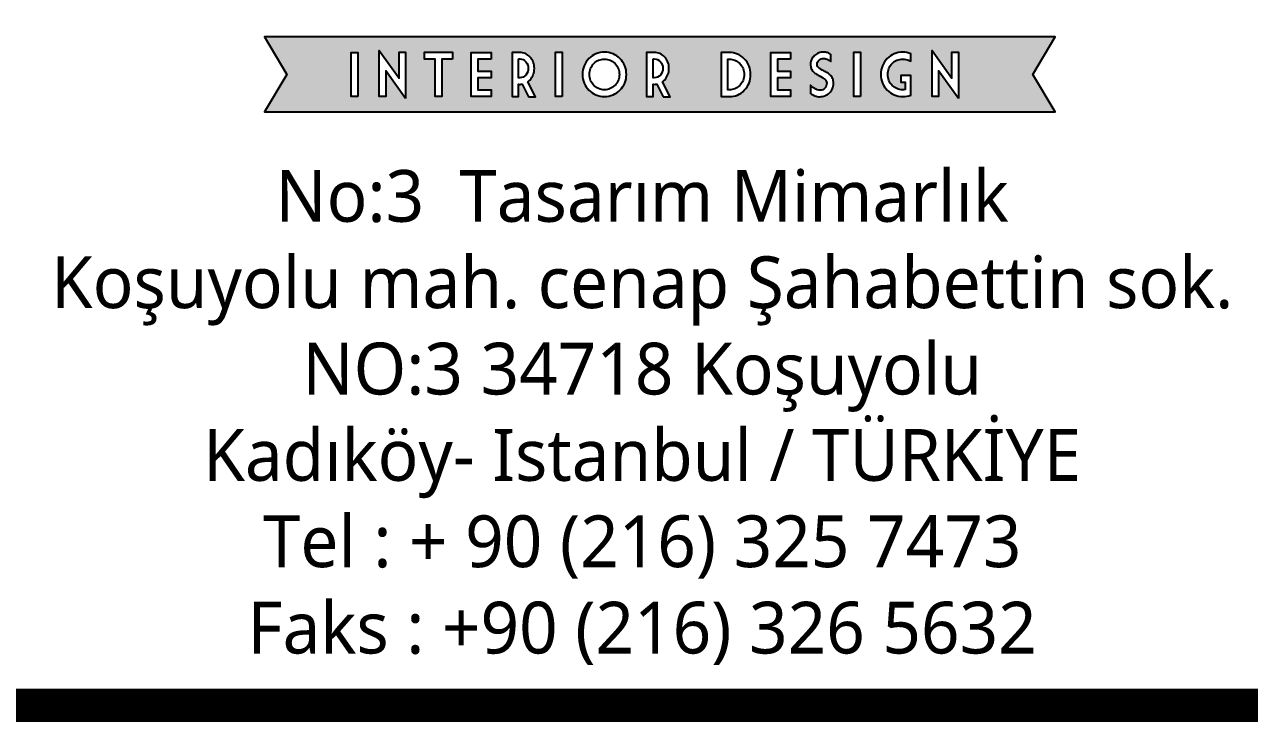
# Model space of a CAD drawing. Header units: millimetres. Extents: x 54215 to 67697, y 23496 to 56611.
# Drawn here: x 60706.3 to 60791.7, y 30974.1 to 31022.2 of the extents above; entities that cross this region are included whole.
import ezdxf

# ---------------------------------------------------------------- set-up
doc = ezdxf.new("R2010")
doc.units = ezdxf.units.MM
doc.layers.add('no3_lejand', color=255, linetype='Continuous', lineweight=13)
doc.styles.get("Standard").update_dxf_attribs({"font": 'arial.ttf'})

msp = doc.modelspace()

# ---------------------------------------------------------------- hatches: boundary and pattern name
at = {"true_color": 0xe74a37}
h = msp.add_hatch(color=13, dxfattribs=at)
h.dxf.hatch_style = 1
h.paths.add_polyline_path([(60767.728, 31021.303), (60733.415, 31021.303), (60723.008, 31021.303), (60724.558, 31018.693), (60723.008, 31016.082), (60733.415, 31016.082), (60767.728, 31016.082), (60778.136, 31016.082), (60776.585, 31018.693), (60778.136, 31021.303)])
h.paths.add_polyline_path([(60729.512, 31017.142), (60729.058, 31017.142), (60729.058, 31020.226), (60729.512, 31020.226)])
h.paths.add_polyline_path([(60732.849, 31017.007), (60731.465, 31018.941), (60731.465, 31017.142), (60731.011, 31017.142), (60731.011, 31020.368), (60732.395, 31018.428), (60732.395, 31020.243), (60732.849, 31020.243)])
h.paths.add_polyline_path([(60736.109, 31019.756), (60735.363, 31019.756), (60735.363, 31017.159), (60734.909, 31017.159), (60734.909, 31019.756), (60734.163, 31019.756), (60734.163, 31020.243), (60736.109, 31020.243)])
h.paths.add_polyline_path([(60738.805, 31019.756), (60737.879, 31019.756), (60737.879, 31018.919), (60738.805, 31018.919), (60738.805, 31018.449), (60737.879, 31018.449), (60737.879, 31017.612), (60738.805, 31017.612), (60738.805, 31017.142), (60737.423, 31017.142), (60737.423, 31020.226), (60738.805, 31020.226)])
edge = h.paths.add_edge_path()
edge.add_spline(control_points=[(60741.726, 31018.544), (60741.726, 31018.544), (60741.726, 31018.544), (60741.528, 31018.325), (60741.477, 31018.271), (60741.426, 31018.224), (60741.372, 31018.183), (60741.372, 31018.183), (60741.913, 31017.138), (60741.913, 31017.138), (60741.913, 31017.138), (60741.426, 31017.138), (60741.426, 31017.138), (60741.426, 31017.138), (60740.977, 31018.014), (60740.977, 31018.014), (60740.921, 31018.004), (60740.864, 31017.999), (60740.806, 31017.999), (60740.78, 31017.999), (60740.753, 31018), (60740.725, 31018.003), (60740.725, 31018.003), (60740.725, 31017.147), (60740.725, 31017.147), (60740.725, 31017.147), (60740.271, 31017.147), (60740.271, 31017.147), (60740.271, 31017.147), (60740.271, 31020.23), (60740.271, 31020.23), (60740.271, 31020.23), (60740.725, 31020.23), (60740.725, 31020.23), (60740.725, 31020.23), (60740.725, 31020.228), (60740.725, 31020.228), (60740.753, 31020.229), (60740.78, 31020.23), (60740.806, 31020.23), (60741.088, 31020.23), (60741.329, 31020.121), (60741.528, 31019.903), (60741.726, 31019.685), (60741.826, 31019.423), (60741.826, 31019.116), (60741.826, 31018.807), (60741.726, 31018.544)], knot_values=[0, 0, 0, 0, 0.00005, 0.0001, 1, 1, 1, 2, 2, 2, 3, 3, 3, 4, 4, 4, 5, 5, 5, 6, 6, 6, 7, 7, 7, 8, 8, 8, 9, 9, 9, 10, 10, 10, 11, 11, 11, 12, 12, 12, 13, 13, 13, 14, 14, 14, 15, 15, 15, 15], degree=3, periodic=0)
h.paths.add_polyline_path([(60743.766, 31017.142), (60743.312, 31017.142), (60743.312, 31020.243), (60743.766, 31020.243)])
edge = h.paths.add_edge_path()
edge.add_spline(control_points=[(60747.659, 31019.934), (60747.659, 31019.934), (60747.659, 31019.934), (60747.798, 31019.794), (60747.937, 31019.655), (60748.047, 31019.49), (60748.127, 31019.299), (60748.207, 31019.108), (60748.248, 31018.906), (60748.248, 31018.692), (60748.248, 31018.478), (60748.207, 31018.276), (60748.127, 31018.088), (60748.047, 31017.9), (60747.937, 31017.737), (60747.798, 31017.597), (60747.659, 31017.457), (60747.496, 31017.347), (60747.311, 31017.265), (60747.126, 31017.183), (60746.928, 31017.142), (60746.716, 31017.142), (60746.502, 31017.142), (60746.303, 31017.183), (60746.118, 31017.265), (60745.933, 31017.347), (60745.77, 31017.457), (60745.632, 31017.597), (60745.492, 31017.737), (60745.383, 31017.9), (60745.302, 31018.088), (60745.222, 31018.276), (60745.182, 31018.478), (60745.182, 31018.692), (60745.182, 31018.906), (60745.222, 31019.108), (60745.302, 31019.299), (60745.383, 31019.49), (60745.492, 31019.655), (60745.632, 31019.794), (60745.77, 31019.934), (60745.933, 31020.044), (60746.118, 31020.125), (60746.303, 31020.206), (60746.502, 31020.247), (60746.716, 31020.247), (60746.928, 31020.247), (60747.126, 31020.206), (60747.311, 31020.125), (60747.496, 31020.044), (60747.659, 31019.934)], knot_values=[0, 0, 0, 0, 0.00005, 0.0001, 1, 1, 1, 2, 2, 2, 3, 3, 3, 4, 4, 4, 5, 5, 5, 6, 6, 6, 7, 7, 7, 8, 8, 8, 9, 9, 9, 10, 10, 10, 11, 11, 11, 12, 12, 12, 13, 13, 13, 14, 14, 14, 15, 15, 15, 16, 16, 16, 16], degree=3, periodic=0)
edge = h.paths.add_edge_path()
edge.add_spline(control_points=[(60751.113, 31018.544), (60751.113, 31018.544), (60751.113, 31018.544), (60750.914, 31018.325), (60750.864, 31018.271), (60750.812, 31018.224), (60750.758, 31018.183), (60750.758, 31018.183), (60751.299, 31017.138), (60751.299, 31017.138), (60751.299, 31017.138), (60750.813, 31017.138), (60750.813, 31017.138), (60750.813, 31017.138), (60750.363, 31018.014), (60750.363, 31018.014), (60750.308, 31018.004), (60750.25, 31017.999), (60750.193, 31017.999), (60750.166, 31017.999), (60750.138, 31018), (60750.112, 31018.003), (60750.112, 31018.003), (60750.112, 31017.147), (60750.112, 31017.147), (60750.112, 31017.147), (60749.657, 31017.147), (60749.657, 31017.147), (60749.657, 31017.147), (60749.657, 31020.23), (60749.657, 31020.23), (60749.657, 31020.23), (60750.112, 31020.23), (60750.112, 31020.23), (60750.112, 31020.23), (60750.112, 31020.228), (60750.112, 31020.228), (60750.138, 31020.229), (60750.166, 31020.23), (60750.193, 31020.23), (60750.475, 31020.23), (60750.716, 31020.121), (60750.914, 31019.903), (60751.113, 31019.685), (60751.212, 31019.423), (60751.212, 31019.116), (60751.212, 31018.807), (60751.113, 31018.544)], knot_values=[0, 0, 0, 0, 0.00005, 0.0001, 1, 1, 1, 2, 2, 2, 3, 3, 3, 4, 4, 4, 5, 5, 5, 6, 6, 6, 7, 7, 7, 8, 8, 8, 9, 9, 9, 10, 10, 10, 11, 11, 11, 12, 12, 12, 13, 13, 13, 14, 14, 14, 15, 15, 15, 15], degree=3, periodic=0)
edge = h.paths.add_edge_path()
edge.add_spline(control_points=[(60755.413, 31020.226), (60755.413, 31020.226), (60755.413, 31020.226), (60755.413, 31020.226), (60755.825, 31020.226), (60756.176, 31020.075), (60756.467, 31019.775), (60756.759, 31019.474), (60756.905, 31019.11), (60756.905, 31018.684), (60756.905, 31018.259), (60756.759, 31017.897), (60756.467, 31017.595), (60756.176, 31017.293), (60755.825, 31017.142), (60755.413, 31017.142), (60755.413, 31017.142), (60754.864, 31017.142), (60754.864, 31017.142), (60754.864, 31017.142), (60754.864, 31020.226), (60754.864, 31020.226), (60754.864, 31020.226), (60755.413, 31020.226)], knot_values=[0, 0, 0, 0, 0.00005, 0.0001, 1, 1, 1, 2, 2, 2, 3, 3, 3, 4, 4, 4, 5, 5, 5, 6, 6, 6, 7, 7, 7, 7], degree=3, periodic=0)
h.paths.add_polyline_path([(60759.697, 31019.756), (60758.771, 31019.756), (60758.771, 31018.919), (60759.697, 31018.919), (60759.697, 31018.449), (60758.771, 31018.449), (60758.771, 31017.612), (60759.697, 31017.612), (60759.697, 31017.142), (60758.315, 31017.142), (60758.315, 31020.226), (60759.697, 31020.226)])
edge = h.paths.add_edge_path()
edge.add_spline(control_points=[(60762.402, 31018.71), (60762.402, 31018.71), (60762.402, 31018.71), (60762.468, 31018.646), (60762.534, 31018.582), (60762.588, 31018.501), (60762.628, 31018.404), (60762.669, 31018.306), (60762.691, 31018.19), (60762.693, 31018.056), (60762.693, 31017.933), (60762.669, 31017.816), (60762.618, 31017.705), (60762.568, 31017.594), (60762.499, 31017.496), (60762.41, 31017.411), (60762.321, 31017.326), (60762.218, 31017.258), (60762.103, 31017.21), (60761.987, 31017.162), (60761.866, 31017.138), (60761.741, 31017.138), (60761.611, 31017.138), (60761.497, 31017.155), (60761.397, 31017.189), (60761.298, 31017.222), (60761.192, 31017.282), (60761.078, 31017.369), (60761.078, 31017.369), (60761.078, 31017.945), (60761.078, 31017.945), (60761.149, 31017.868), (60761.202, 31017.816), (60761.241, 31017.789), (60761.279, 31017.761), (60761.325, 31017.732), (60761.38, 31017.702), (60761.434, 31017.671), (60761.494, 31017.645), (60761.56, 31017.624), (60761.627, 31017.603), (60761.692, 31017.593), (60761.757, 31017.593), (60761.891, 31017.593), (60762, 31017.641), (60762.086, 31017.737), (60762.172, 31017.832), (60762.215, 31017.945), (60762.215, 31018.077), (60762.215, 31018.184), (60762.179, 31018.271), (60762.106, 31018.339), (60762.033, 31018.406), (60761.913, 31018.482), (60761.747, 31018.569), (60761.647, 31018.622), (60761.563, 31018.671), (60761.494, 31018.713), (60761.424, 31018.757), (60761.359, 31018.81), (60761.294, 31018.875), (60761.232, 31018.939), (60761.181, 31019.015), (60761.141, 31019.104), (60761.101, 31019.192), (60761.082, 31019.297), (60761.082, 31019.417), (60761.088, 31019.535), (60761.115, 31019.643), (60761.165, 31019.745), (60761.215, 31019.846), (60761.283, 31019.935), (60761.368, 31020.011), (60761.453, 31020.087), (60761.55, 31020.146), (60761.659, 31020.188), (60761.767, 31020.23), (60761.882, 31020.251), (60762.002, 31020.251), (60762.093, 31020.248), (60762.175, 31020.235), (60762.249, 31020.212), (60762.323, 31020.189), (60762.408, 31020.148), (60762.503, 31020.088), (60762.503, 31020.088), (60762.503, 31019.604), (60762.503, 31019.604), (60762.446, 31019.642), (60762.407, 31019.667), (60762.386, 31019.676), (60762.365, 31019.685), (60762.336, 31019.701), (60762.297, 31019.722), (60762.258, 31019.744), (60762.214, 31019.762), (60762.163, 31019.778), (60762.112, 31019.793), (60762.059, 31019.801), (60762.002, 31019.801), (60761.875, 31019.799), (60761.768, 31019.758), (60761.68, 31019.676), (60761.592, 31019.594), (60761.548, 31019.499), (60761.548, 31019.392), (60761.551, 31019.29), (60761.588, 31019.209), (60761.659, 31019.148), (60761.73, 31019.087), (60761.844, 31019.019), (60762.002, 31018.943), (60762.111, 31018.891), (60762.198, 31018.843), (60762.266, 31018.804), (60762.334, 31018.763), (60762.402, 31018.71)], knot_values=[0, 0, 0, 0, 0.00005, 0.0001, 1, 1, 1, 2, 2, 2, 3, 3, 3, 4, 4, 4, 5, 5, 5, 6, 6, 6, 7, 7, 7, 8, 8, 8, 9, 9, 9, 10, 10, 10, 11, 11, 11, 12, 12, 12, 13, 13, 13, 14, 14, 14, 15, 15, 15, 16, 16, 16, 17, 17, 17, 18, 18, 18, 19, 19, 19, 20, 20, 20, 21, 21, 21, 22, 22, 22, 23, 23, 23, 24, 24, 24, 25, 25, 25, 26, 26, 26, 27, 27, 27, 28, 28, 28, 29, 29, 29, 30, 30, 30, 31, 31, 31, 32, 32, 32, 33, 33, 33, 34, 34, 34, 35, 35, 35, 36, 36, 36, 37, 37, 37, 38, 38, 38, 38], degree=3, periodic=0)
h.paths.add_polyline_path([(60764.563, 31017.142), (60764.109, 31017.142), (60764.109, 31020.243), (60764.563, 31020.243)])
edge = h.paths.add_edge_path()
edge.add_spline(control_points=[(60766.73, 31020.044), (60766.73, 31020.044), (60766.73, 31020.044), (60766.915, 31020.125), (60767.1, 31020.206), (60767.3, 31020.247), (60767.513, 31020.247), (60767.713, 31020.247), (60767.901, 31020.211), (60768.077, 31020.14), (60768.077, 31020.14), (60768.077, 31019.598), (60768.077, 31019.598), (60768.026, 31019.63), (60767.974, 31019.658), (60767.918, 31019.681), (60767.791, 31019.735), (60767.656, 31019.763), (60767.513, 31019.763), (60767.368, 31019.763), (60767.233, 31019.735), (60767.105, 31019.681), (60766.979, 31019.627), (60766.868, 31019.551), (60766.773, 31019.454), (60766.679, 31019.357), (60766.604, 31019.243), (60766.55, 31019.112), (60766.496, 31018.982), (60766.469, 31018.842), (60766.469, 31018.692), (60766.469, 31018.543), (60766.496, 31018.403), (60766.55, 31018.273), (60766.604, 31018.142), (60766.679, 31018.028), (60766.773, 31017.931), (60766.868, 31017.834), (60766.979, 31017.758), (60767.105, 31017.703), (60767.233, 31017.648), (60767.368, 31017.62), (60767.513, 31017.62), (60767.572, 31017.62), (60767.63, 31017.625), (60767.687, 31017.635), (60767.687, 31017.635), (60767.687, 31018.148), (60767.687, 31018.148), (60767.687, 31018.148), (60767.373, 31018.148), (60767.373, 31018.148), (60767.373, 31018.148), (60767.373, 31018.617), (60767.373, 31018.617), (60767.373, 31018.617), (60768.077, 31018.617), (60768.077, 31018.617), (60768.077, 31018.617), (60768.077, 31017.251), (60768.077, 31017.251), (60767.901, 31017.179), (60767.713, 31017.142), (60767.513, 31017.142), (60767.3, 31017.142), (60767.1, 31017.183), (60766.915, 31017.265), (60766.73, 31017.347), (60766.568, 31017.457), (60766.429, 31017.597), (60766.29, 31017.737), (60766.18, 31017.9), (60766.1, 31018.088), (60766.02, 31018.276), (60765.979, 31018.478), (60765.979, 31018.692), (60765.979, 31018.906), (60766.02, 31019.108), (60766.1, 31019.299), (60766.18, 31019.49), (60766.29, 31019.655), (60766.429, 31019.794), (60766.568, 31019.934), (60766.73, 31020.044)], knot_values=[0, 0, 0, 0, 0.00005, 0.0001, 1, 1, 1, 2, 2, 2, 3, 3, 3, 4, 4, 4, 5, 5, 5, 6, 6, 6, 7, 7, 7, 8, 8, 8, 9, 9, 9, 10, 10, 10, 11, 11, 11, 12, 12, 12, 13, 13, 13, 14, 14, 14, 15, 15, 15, 16, 16, 16, 17, 17, 17, 18, 18, 18, 19, 19, 19, 20, 20, 20, 21, 21, 21, 22, 22, 22, 23, 23, 23, 24, 24, 24, 25, 25, 25, 26, 26, 26, 27, 27, 27, 27], degree=3, periodic=0)
h.paths.add_polyline_path([(60771.404, 31017.007), (60770.021, 31018.941), (60770.021, 31017.142), (60769.566, 31017.142), (60769.566, 31020.368), (60770.951, 31018.428), (60770.951, 31020.243), (60771.404, 31020.243)])

# ---------------------------------------------------------------- linework, layer by layer
at = {"color": 13, "true_color": 0xe74a37}
for points in [[(60767.728, 31021.303), (60733.415, 31021.303), (60723.008, 31021.303), (60724.558, 31018.693), (60723.008, 31016.082), (60733.415, 31016.082), (60767.728, 31016.082), (60778.136, 31016.082), (60776.585, 31018.693), (60778.136, 31021.303), (60767.728, 31021.303)], [(60729.512, 31017.142), (60729.058, 31017.142), (60729.058, 31020.226), (60729.512, 31020.226), (60729.512, 31017.142)], [(60732.849, 31017.007), (60731.465, 31018.941), (60731.465, 31017.142), (60731.011, 31017.142), (60731.011, 31020.368), (60732.395, 31018.428), (60732.395, 31020.243), (60732.849, 31020.243), (60732.849, 31017.007)], [(60736.109, 31019.756), (60735.363, 31019.756), (60735.363, 31017.159), (60734.909, 31017.159), (60734.909, 31019.756), (60734.163, 31019.756), (60734.163, 31020.243), (60736.109, 31020.243), (60736.109, 31019.756)], [(60738.805, 31019.756), (60737.879, 31019.756), (60737.879, 31018.919), (60738.805, 31018.919), (60738.805, 31018.449), (60737.879, 31018.449), (60737.879, 31017.612), (60738.805, 31017.612), (60738.805, 31017.142), (60737.423, 31017.142), (60737.423, 31020.226), (60738.805, 31020.226), (60738.805, 31019.756)], [(60743.766, 31017.142), (60743.312, 31017.142), (60743.312, 31020.243), (60743.766, 31020.243), (60743.766, 31017.142)], [(60759.697, 31019.756), (60758.771, 31019.756), (60758.771, 31018.919), (60759.697, 31018.919), (60759.697, 31018.449), (60758.771, 31018.449), (60758.771, 31017.612), (60759.697, 31017.612), (60759.697, 31017.142), (60758.315, 31017.142), (60758.315, 31020.226), (60759.697, 31020.226), (60759.697, 31019.756)], [(60764.563, 31017.142), (60764.109, 31017.142), (60764.109, 31020.243), (60764.563, 31020.243), (60764.563, 31017.142)], [(60771.404, 31017.007), (60770.021, 31018.941), (60770.021, 31017.142), (60769.566, 31017.142), (60769.566, 31020.368), (60770.951, 31018.428), (60770.951, 31020.243), (60771.404, 31020.243), (60771.404, 31017.007)]]:
    msp.add_lwpolyline(points, dxfattribs=at)
for points, knots in [([(60741.426, 31017.138), (60741.426, 31017.138), (60740.977, 31018.014), (60740.977, 31018.014), (60740.921, 31018.004), (60740.864, 31017.999), (60740.806, 31017.999), (60740.78, 31017.999), (60740.753, 31018), (60740.725, 31018.003), (60740.725, 31018.003), (60740.725, 31017.147), (60740.725, 31017.147), (60740.725, 31017.147), (60740.271, 31017.147), (60740.271, 31017.147), (60740.271, 31017.147), (60740.271, 31020.23), (60740.271, 31020.23), (60740.271, 31020.23), (60740.725, 31020.23), (60740.725, 31020.23), (60740.725, 31020.23), (60740.725, 31020.228), (60740.725, 31020.228), (60740.753, 31020.229), (60740.78, 31020.23), (60740.806, 31020.23), (60741.088, 31020.23), (60741.329, 31020.121), (60741.528, 31019.903), (60741.726, 31019.685), (60741.826, 31019.423), (60741.826, 31019.116), (60741.826, 31018.807), (60741.726, 31018.544), (60741.528, 31018.325), (60741.477, 31018.271), (60741.426, 31018.224), (60741.372, 31018.183), (60741.372, 31018.183), (60741.913, 31017.138), (60741.913, 31017.138), (60741.913, 31017.138), (60741.426, 31017.138), (60741.426, 31017.138)], [0, 0, 0, 0, 1, 1, 1, 2, 2, 2, 3, 3, 3, 4, 4, 4, 5, 5, 5, 6, 6, 6, 7, 7, 7, 8, 8, 8, 9, 9, 9, 10, 10, 10, 11, 11, 11, 12, 12, 12, 13, 13, 13, 14, 14, 14, 15, 15, 15, 15]), ([(60748.127, 31018.088), (60748.047, 31017.9), (60747.937, 31017.737), (60747.798, 31017.597), (60747.659, 31017.457), (60747.496, 31017.347), (60747.311, 31017.265), (60747.126, 31017.183), (60746.928, 31017.142), (60746.716, 31017.142), (60746.502, 31017.142), (60746.303, 31017.183), (60746.118, 31017.265), (60745.933, 31017.347), (60745.77, 31017.457), (60745.632, 31017.597), (60745.492, 31017.737), (60745.383, 31017.9), (60745.302, 31018.088), (60745.222, 31018.276), (60745.182, 31018.478), (60745.182, 31018.692), (60745.182, 31018.906), (60745.222, 31019.108), (60745.302, 31019.299), (60745.383, 31019.49), (60745.492, 31019.655), (60745.632, 31019.794), (60745.77, 31019.934), (60745.933, 31020.044), (60746.118, 31020.125), (60746.303, 31020.206), (60746.502, 31020.247), (60746.716, 31020.247), (60746.928, 31020.247), (60747.126, 31020.206), (60747.311, 31020.125), (60747.496, 31020.044), (60747.659, 31019.934), (60747.798, 31019.794), (60747.937, 31019.655), (60748.047, 31019.49), (60748.127, 31019.299), (60748.207, 31019.108), (60748.248, 31018.906), (60748.248, 31018.692), (60748.248, 31018.478), (60748.207, 31018.276), (60748.127, 31018.088)], [0, 0, 0, 0, 1, 1, 1, 2, 2, 2, 3, 3, 3, 4, 4, 4, 5, 5, 5, 6, 6, 6, 7, 7, 7, 8, 8, 8, 9, 9, 9, 10, 10, 10, 11, 11, 11, 12, 12, 12, 13, 13, 13, 14, 14, 14, 15, 15, 15, 16, 16, 16, 16]), ([(60750.813, 31017.138), (60750.813, 31017.138), (60750.363, 31018.014), (60750.363, 31018.014), (60750.308, 31018.004), (60750.25, 31017.999), (60750.193, 31017.999), (60750.166, 31017.999), (60750.138, 31018), (60750.112, 31018.003), (60750.112, 31018.003), (60750.112, 31017.147), (60750.112, 31017.147), (60750.112, 31017.147), (60749.657, 31017.147), (60749.657, 31017.147), (60749.657, 31017.147), (60749.657, 31020.23), (60749.657, 31020.23), (60749.657, 31020.23), (60750.112, 31020.23), (60750.112, 31020.23), (60750.112, 31020.23), (60750.112, 31020.228), (60750.112, 31020.228), (60750.138, 31020.229), (60750.166, 31020.23), (60750.193, 31020.23), (60750.475, 31020.23), (60750.716, 31020.121), (60750.914, 31019.903), (60751.113, 31019.685), (60751.212, 31019.423), (60751.212, 31019.116), (60751.212, 31018.807), (60751.113, 31018.544), (60750.914, 31018.325), (60750.864, 31018.271), (60750.812, 31018.224), (60750.758, 31018.183), (60750.758, 31018.183), (60751.299, 31017.138), (60751.299, 31017.138), (60751.299, 31017.138), (60750.813, 31017.138), (60750.813, 31017.138)], [0, 0, 0, 0, 1, 1, 1, 2, 2, 2, 3, 3, 3, 4, 4, 4, 5, 5, 5, 6, 6, 6, 7, 7, 7, 8, 8, 8, 9, 9, 9, 10, 10, 10, 11, 11, 11, 12, 12, 12, 13, 13, 13, 14, 14, 14, 15, 15, 15, 15]), ([(60756.467, 31017.595), (60756.176, 31017.293), (60755.825, 31017.142), (60755.413, 31017.142), (60755.413, 31017.142), (60754.864, 31017.142), (60754.864, 31017.142), (60754.864, 31017.142), (60754.864, 31020.226), (60754.864, 31020.226), (60754.864, 31020.226), (60755.413, 31020.226), (60755.413, 31020.226), (60755.825, 31020.226), (60756.176, 31020.075), (60756.467, 31019.775), (60756.759, 31019.474), (60756.905, 31019.11), (60756.905, 31018.684), (60756.905, 31018.259), (60756.759, 31017.897), (60756.467, 31017.595)], [0, 0, 0, 0, 1, 1, 1, 2, 2, 2, 3, 3, 3, 4, 4, 4, 5, 5, 5, 6, 6, 6, 7, 7, 7, 7]), ([(60762.618, 31017.705), (60762.568, 31017.594), (60762.499, 31017.496), (60762.41, 31017.411), (60762.321, 31017.326), (60762.218, 31017.258), (60762.103, 31017.21), (60761.987, 31017.162), (60761.866, 31017.138), (60761.741, 31017.138), (60761.611, 31017.138), (60761.497, 31017.155), (60761.397, 31017.189), (60761.298, 31017.222), (60761.192, 31017.282), (60761.078, 31017.369), (60761.078, 31017.369), (60761.078, 31017.945), (60761.078, 31017.945), (60761.149, 31017.868), (60761.202, 31017.816), (60761.241, 31017.789), (60761.279, 31017.761), (60761.325, 31017.732), (60761.38, 31017.702), (60761.434, 31017.671), (60761.494, 31017.645), (60761.56, 31017.624), (60761.627, 31017.603), (60761.692, 31017.593), (60761.757, 31017.593), (60761.891, 31017.593), (60762, 31017.641), (60762.086, 31017.737), (60762.172, 31017.832), (60762.215, 31017.945), (60762.215, 31018.077), (60762.215, 31018.184), (60762.179, 31018.271), (60762.106, 31018.339), (60762.033, 31018.406), (60761.913, 31018.482), (60761.747, 31018.569), (60761.647, 31018.622), (60761.563, 31018.671), (60761.494, 31018.713), (60761.424, 31018.757), (60761.359, 31018.81), (60761.294, 31018.875), (60761.232, 31018.939), (60761.181, 31019.015), (60761.141, 31019.104), (60761.101, 31019.192), (60761.082, 31019.297), (60761.082, 31019.417), (60761.088, 31019.535), (60761.115, 31019.643), (60761.165, 31019.745), (60761.215, 31019.846), (60761.283, 31019.935), (60761.368, 31020.011), (60761.453, 31020.087), (60761.55, 31020.146), (60761.659, 31020.188), (60761.767, 31020.23), (60761.882, 31020.251), (60762.002, 31020.251), (60762.093, 31020.248), (60762.175, 31020.235), (60762.249, 31020.212), (60762.323, 31020.189), (60762.408, 31020.148), (60762.503, 31020.088), (60762.503, 31020.088), (60762.503, 31019.604), (60762.503, 31019.604), (60762.446, 31019.642), (60762.407, 31019.667), (60762.386, 31019.676), (60762.365, 31019.685), (60762.336, 31019.701), (60762.297, 31019.722), (60762.258, 31019.744), (60762.214, 31019.762), (60762.163, 31019.778), (60762.112, 31019.793), (60762.059, 31019.801), (60762.002, 31019.801), (60761.875, 31019.799), (60761.768, 31019.758), (60761.68, 31019.676), (60761.592, 31019.594), (60761.548, 31019.499), (60761.548, 31019.392), (60761.551, 31019.29), (60761.588, 31019.209), (60761.659, 31019.148), (60761.73, 31019.087), (60761.844, 31019.019), (60762.002, 31018.943), (60762.111, 31018.891), (60762.198, 31018.843), (60762.266, 31018.804), (60762.334, 31018.763), (60762.402, 31018.71), (60762.468, 31018.646), (60762.534, 31018.582), (60762.588, 31018.501), (60762.628, 31018.404), (60762.669, 31018.306), (60762.691, 31018.19), (60762.693, 31018.056), (60762.693, 31017.933), (60762.669, 31017.816), (60762.618, 31017.705)], [0, 0, 0, 0, 1, 1, 1, 2, 2, 2, 3, 3, 3, 4, 4, 4, 5, 5, 5, 6, 6, 6, 7, 7, 7, 8, 8, 8, 9, 9, 9, 10, 10, 10, 11, 11, 11, 12, 12, 12, 13, 13, 13, 14, 14, 14, 15, 15, 15, 16, 16, 16, 17, 17, 17, 18, 18, 18, 19, 19, 19, 20, 20, 20, 21, 21, 21, 22, 22, 22, 23, 23, 23, 24, 24, 24, 25, 25, 25, 26, 26, 26, 27, 27, 27, 28, 28, 28, 29, 29, 29, 30, 30, 30, 31, 31, 31, 32, 32, 32, 33, 33, 33, 34, 34, 34, 35, 35, 35, 36, 36, 36, 37, 37, 37, 38, 38, 38, 38]), ([(60768.077, 31019.598), (60768.026, 31019.63), (60767.974, 31019.658), (60767.918, 31019.681), (60767.791, 31019.735), (60767.656, 31019.763), (60767.513, 31019.763), (60767.368, 31019.763), (60767.233, 31019.735), (60767.105, 31019.681), (60766.979, 31019.627), (60766.868, 31019.551), (60766.773, 31019.454), (60766.679, 31019.357), (60766.604, 31019.243), (60766.55, 31019.112), (60766.496, 31018.982), (60766.469, 31018.842), (60766.469, 31018.692), (60766.469, 31018.543), (60766.496, 31018.403), (60766.55, 31018.273), (60766.604, 31018.142), (60766.679, 31018.028), (60766.773, 31017.931), (60766.868, 31017.834), (60766.979, 31017.758), (60767.105, 31017.703), (60767.233, 31017.648), (60767.368, 31017.62), (60767.513, 31017.62), (60767.572, 31017.62), (60767.63, 31017.625), (60767.687, 31017.635), (60767.687, 31017.635), (60767.687, 31018.148), (60767.687, 31018.148), (60767.687, 31018.148), (60767.373, 31018.148), (60767.373, 31018.148), (60767.373, 31018.148), (60767.373, 31018.617), (60767.373, 31018.617), (60767.373, 31018.617), (60768.077, 31018.617), (60768.077, 31018.617), (60768.077, 31018.617), (60768.077, 31017.251), (60768.077, 31017.251), (60767.901, 31017.179), (60767.713, 31017.142), (60767.513, 31017.142), (60767.3, 31017.142), (60767.1, 31017.183), (60766.915, 31017.265), (60766.73, 31017.347), (60766.568, 31017.457), (60766.429, 31017.597), (60766.29, 31017.737), (60766.18, 31017.9), (60766.1, 31018.088), (60766.02, 31018.276), (60765.979, 31018.478), (60765.979, 31018.692), (60765.979, 31018.906), (60766.02, 31019.108), (60766.1, 31019.299), (60766.18, 31019.49), (60766.29, 31019.655), (60766.429, 31019.794), (60766.568, 31019.934), (60766.73, 31020.044), (60766.915, 31020.125), (60767.1, 31020.206), (60767.3, 31020.247), (60767.513, 31020.247), (60767.713, 31020.247), (60767.901, 31020.211), (60768.077, 31020.14), (60768.077, 31020.14), (60768.077, 31019.598), (60768.077, 31019.598)], [0, 0, 0, 0, 1, 1, 1, 2, 2, 2, 3, 3, 3, 4, 4, 4, 5, 5, 5, 6, 6, 6, 7, 7, 7, 8, 8, 8, 9, 9, 9, 10, 10, 10, 11, 11, 11, 12, 12, 12, 13, 13, 13, 14, 14, 14, 15, 15, 15, 16, 16, 16, 17, 17, 17, 18, 18, 18, 19, 19, 19, 20, 20, 20, 21, 21, 21, 22, 22, 22, 23, 23, 23, 24, 24, 24, 25, 25, 25, 26, 26, 26, 27, 27, 27, 27]), ([(60741.231, 31019.58), (60741.114, 31019.707), (60740.972, 31019.771), (60740.806, 31019.771), (60740.78, 31019.771), (60740.753, 31019.77), (60740.725, 31019.767), (60740.725, 31019.767), (60740.725, 31018.464), (60740.725, 31018.464), (60740.75, 31018.46), (60740.778, 31018.458), (60740.806, 31018.458), (60740.972, 31018.458), (60741.114, 31018.522), (60741.231, 31018.651), (60741.348, 31018.78), (60741.406, 31018.934), (60741.406, 31019.116), (60741.406, 31019.297), (60741.348, 31019.452), (60741.231, 31019.58)], [0, 0, 0, 0, 1, 1, 1, 2, 2, 2, 3, 3, 3, 4, 4, 4, 5, 5, 5, 6, 6, 6, 7, 7, 7, 7]), ([(60747.452, 31019.454), (60747.358, 31019.551), (60747.248, 31019.627), (60747.121, 31019.681), (60746.994, 31019.735), (60746.859, 31019.763), (60746.716, 31019.763), (60746.571, 31019.763), (60746.435, 31019.735), (60746.308, 31019.681), (60746.181, 31019.627), (60746.071, 31019.551), (60745.976, 31019.454), (60745.881, 31019.357), (60745.807, 31019.243), (60745.753, 31019.112), (60745.699, 31018.982), (60745.672, 31018.842), (60745.672, 31018.692), (60745.672, 31018.543), (60745.699, 31018.403), (60745.753, 31018.273), (60745.807, 31018.142), (60745.881, 31018.028), (60745.976, 31017.931), (60746.071, 31017.834), (60746.181, 31017.758), (60746.308, 31017.703), (60746.435, 31017.648), (60746.571, 31017.62), (60746.716, 31017.62), (60746.859, 31017.62), (60746.994, 31017.648), (60747.121, 31017.703), (60747.248, 31017.758), (60747.358, 31017.834), (60747.452, 31017.931), (60747.546, 31018.028), (60747.619, 31018.142), (60747.674, 31018.273), (60747.728, 31018.403), (60747.755, 31018.543), (60747.755, 31018.692), (60747.755, 31018.842), (60747.728, 31018.982), (60747.674, 31019.112), (60747.619, 31019.243), (60747.546, 31019.357), (60747.452, 31019.454)], [0, 0, 0, 0, 1, 1, 1, 2, 2, 2, 3, 3, 3, 4, 4, 4, 5, 5, 5, 6, 6, 6, 7, 7, 7, 8, 8, 8, 9, 9, 9, 10, 10, 10, 11, 11, 11, 12, 12, 12, 13, 13, 13, 14, 14, 14, 15, 15, 15, 16, 16, 16, 16]), ([(60750.617, 31019.58), (60750.5, 31019.707), (60750.359, 31019.771), (60750.193, 31019.771), (60750.166, 31019.771), (60750.138, 31019.77), (60750.112, 31019.767), (60750.112, 31019.767), (60750.112, 31018.464), (60750.112, 31018.464), (60750.137, 31018.46), (60750.164, 31018.458), (60750.193, 31018.458), (60750.359, 31018.458), (60750.5, 31018.522), (60750.617, 31018.651), (60750.734, 31018.78), (60750.792, 31018.934), (60750.792, 31019.116), (60750.792, 31019.297), (60750.734, 31019.452), (60750.617, 31019.58)], [0, 0, 0, 0, 1, 1, 1, 2, 2, 2, 3, 3, 3, 4, 4, 4, 5, 5, 5, 6, 6, 6, 7, 7, 7, 7]), ([(60755.413, 31019.759), (60755.413, 31019.759), (60755.318, 31019.759), (60755.318, 31019.759), (60755.318, 31019.759), (60755.318, 31017.612), (60755.318, 31017.612), (60755.318, 31017.612), (60755.413, 31017.612), (60755.413, 31017.612), (60755.699, 31017.612), (60755.944, 31017.716), (60756.148, 31017.926), (60756.351, 31018.135), (60756.453, 31018.388), (60756.453, 31018.684), (60756.453, 31018.981), (60756.351, 31019.235), (60756.148, 31019.445), (60755.944, 31019.654), (60755.699, 31019.759), (60755.413, 31019.759)], [0, 0, 0, 0, 1, 1, 1, 2, 2, 2, 3, 3, 3, 4, 4, 4, 5, 5, 5, 6, 6, 6, 7, 7, 7, 7])]:
    msp.add_open_spline(points, degree=3, knots=knots, dxfattribs=at)
at = {"layer": 'no3_lejand', "color": 1, "const_width": 7.466}
msp.add_lwpolyline([(60836.991, 30823.333), (58588.765, 30823.333), (58588.765, 31403.333), (60836.991, 31403.333), (60836.991, 31087.714, -0.414214), (60826.956, 31077.679), (60675.434, 31077.679, 0.414214), (60671.42, 31073.666), (60671.42, 30976.131, 0.414214), (60675.434, 30972.117), (60826.956, 30972.117, -0.414214), (60836.991, 30962.082), (60836.991, 30823.333)], format="xyb", dxfattribs=at)

# ---------------------------------------------------------------- texts
at = {"layer": 'no3_lejand', "color": 7, "insert": (60749.343, 30994.764), "char_height": 3.61246, "width": 93.56152, "attachment_point": 5}
msp.add_mtext('{\\fLucida Sans Unicode|b0|i0|c162|p34;No:3  Tasarım Mimarlık\\PKoşuyolu mah. cenap Şahabettin sok.\\PNO:3 34718 Koşuyolu\\PKadıköy- Istanbul / TÜRKİYE\\PTel : + 90 (216) 325 7473\\PFaks : +90 (216) 326 5632}', dxfattribs=at)

doc.saveas('drawing.dxf')
